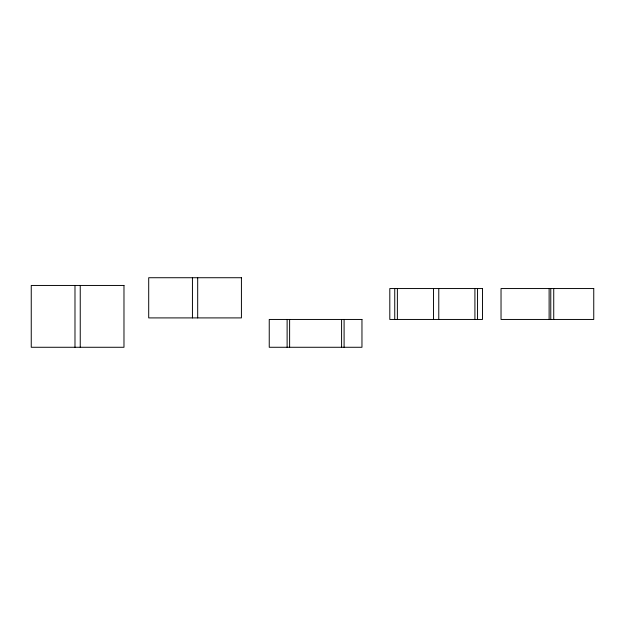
<?xml version="1.0" encoding="UTF-8"?>
<svg xmlns="http://www.w3.org/2000/svg" width="625" height="625" viewBox="0 0 625 625"><rect width="100%" height="100%" fill="white"/><g stroke="black" fill="none" stroke-linecap="round" stroke-linejoin="round"><path stroke-width="0.94" d="M553.734 288.547L553.734 319.453M550.773 288.547L550.773 319.453M549.117 288.547L549.117 319.453M477.547 288.547L477.547 319.453M474.914 288.547L474.914 319.453M438.773 288.547L438.773 319.453M433.516 288.547L433.516 319.453M397.375 288.547L397.375 319.453M394.742 288.547L394.742 319.453M344.094 319.453L344.094 347.273M341.586 319.453L341.586 347.273M289.617 319.453L289.617 347.273M287.117 319.453L287.117 347.273M197.688 277.727L197.688 317.906M192.438 277.727L192.438 317.906M80.242 285.453L80.242 347.273M74.984 285.453L74.984 347.273M241.422 277.727L148.703 277.727L148.703 317.906L241.422 317.906L241.422 277.727M123.977 285.453L31.25 285.453L31.25 347.273L123.977 347.273L123.977 285.453M482.492 288.547L389.805 288.547L389.805 319.453L482.492 319.453L482.492 288.547M593.75 288.547L501.031 288.547L501.031 319.453L593.75 319.453L593.75 288.547M361.961 319.453L269.242 319.453L269.242 347.273L361.961 347.273L361.961 319.453"/></g></svg>
